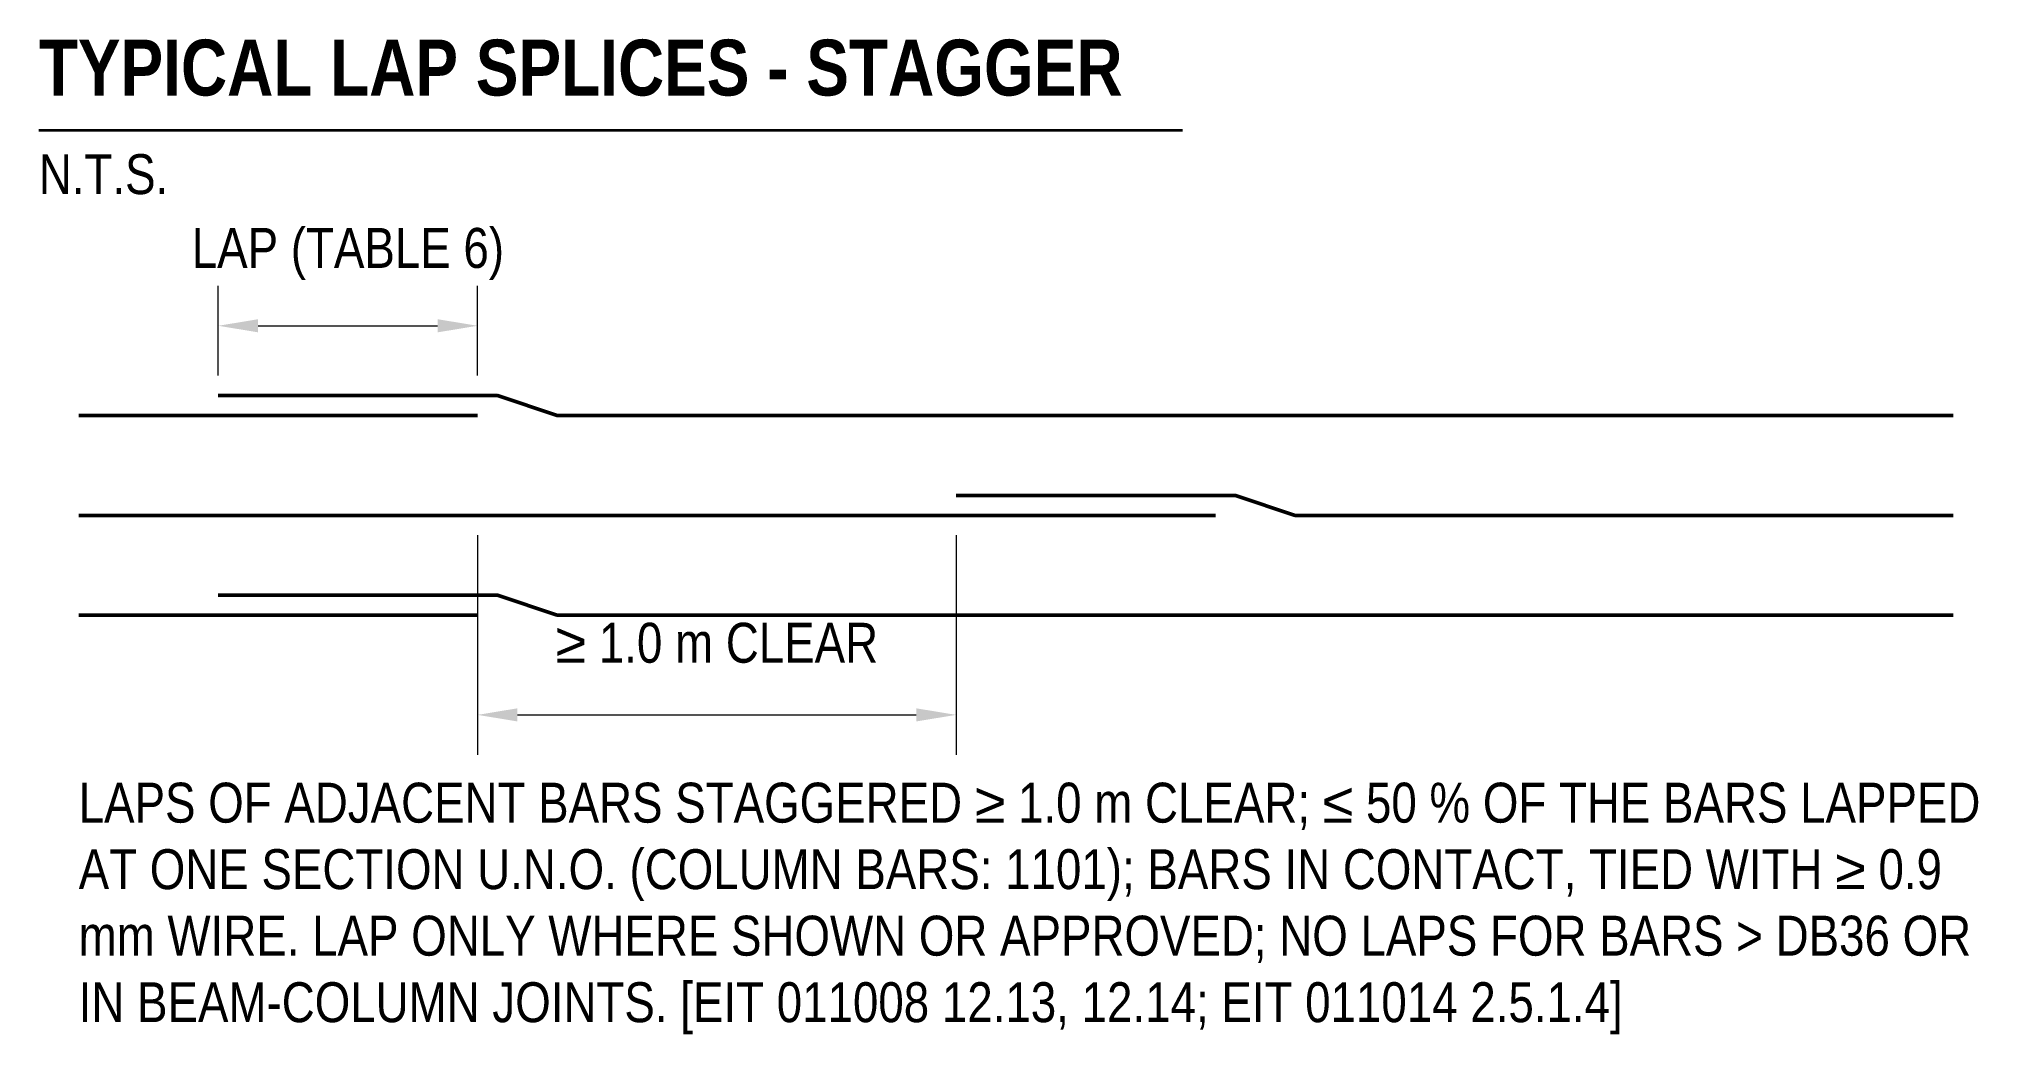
# Model space of a CAD drawing. Header units: millimetres. Extents: x 130.5 to 227.8, y 61.4 to 111.3.
import ezdxf
from ezdxf.enums import TextEntityAlignment as Align

# ---------------------------------------------------------------- set-up
doc = ezdxf.new("R2010")
doc.units = ezdxf.units.MM
for name, color, linetype, lineweight in [('S-DIMS', 2, 'Continuous', 18), ('S-REBR', 1, 'Continuous', 50), ('S-TEXT', 7, 'Continuous', 18), ('S-TITLE', 7, 'Continuous', 35)]:
    doc.layers.add(name, color=color, linetype=linetype, lineweight=lineweight)
doc.styles.add('AN', font='ARIALN_0.TTF')
doc.styles.add('ANB', font='ARIALNB_0.TTF')
doc.dimstyles.new('EIT-1', dxfattribs={"dimtxt": 2, "dimasz": 2, "dimexe": 2, "dimexo": 1, "dimgap": 0.6, "dimtad": 1, "dimdec": 0, "dimtxsty": 'AN', "dimcen": 2.5, "dimclrd": 2, "dimclre": 8, "dimclrt": 7, "dimazin": 3, "dimtfac": 1, "dimtmove": 1, "dimatfit": 3, "dimlwd": 18, "dimlwe": 18, "dimarcsym": 0})

msp = doc.modelspace()

# ---------------------------------------------------------------- linework, layer by layer
at = {"layer": 'S-REBR'}
for p, q in [((132.5, 92.433), (152.5, 92.433)), ((132.5, 87.433), (189.5, 87.433)), ((132.5, 82.433), (152.5, 82.433))]:
    msp.add_line(p, q, dxfattribs=at)
at = {"layer": 'S-REBR', "flags": 128}
for points in [[(139.5, 93.433), (153.5, 93.433), (156.5, 92.433), (226.5, 92.433)], [(176.5, 88.433), (190.5, 88.433), (193.5, 87.433), (226.5, 87.433)], [(139.5, 83.433), (153.5, 83.433), (156.5, 82.433), (226.5, 82.433)]]:
    msp.add_lwpolyline(points, dxfattribs=at)
at = {"layer": 'S-TITLE'}
msp.add_line((130.5, 106.733), (187.852, 106.733), dxfattribs=at)

# ---------------------------------------------------------------- texts
at = {"layer": 'S-TEXT'}
for s, height, style, p in [('TYPICAL LAP SPLICES - STAGGER', 2.8, 'ANB', (130.5, 107.633)), ('LAPS OF ADJACENT BARS STAGGERED ≥ 1.0 m CLEAR; ≤ 50 % OF THE BARS LAPPED', 2, 'AN', (132.5, 71.433)), ('AT ONE SECTION U.N.O. (COLUMN BARS: 1101); BARS IN CONTACT, TIED WITH ≥ 0.9', 2, 'AN', (132.5, 68.1)), ('mm WIRE. LAP ONLY WHERE SHOWN OR APPROVED; NO LAPS FOR BARS > DB36 OR', 2, 'AN', (132.5, 64.767)), ('IN BEAM-COLUMN JOINTS. [EIT 011008 12.13, 12.14; EIT 011014 2.5.1.4]', 2, 'AN', (132.5, 61.433))]:
    msp.add_text(s, height=height, dxfattribs=dict(at, style=style)).set_placement(p, align=Align.BOTTOM_LEFT)
at = {"layer": 'S-TEXT', "style": 'AN'}
msp.add_text('N.T.S.', height=2, dxfattribs=at).set_placement((130.5, 105.533), align=Align.TOP_LEFT)

# ---------------------------------------------------------------- dimensions: what is measured, and where the dimension line sits
at = {"layer": 'S-DIMS'}
for base, p1, p2, text in [((139.5, 96.933), (139.5, 93.433), (152.5, 93.433), 'LAP (TABLE 6)'), ((152.5, 77.433), (152.5, 87.433), (176.5, 87.433), '≥ 1.0 m CLEAR')]:
    msp.add_linear_dim(base=base, p1=p1, p2=p2, text=text, dimstyle='EIT-1', dxfattribs=at).render()

doc.saveas('drawing.dxf')
